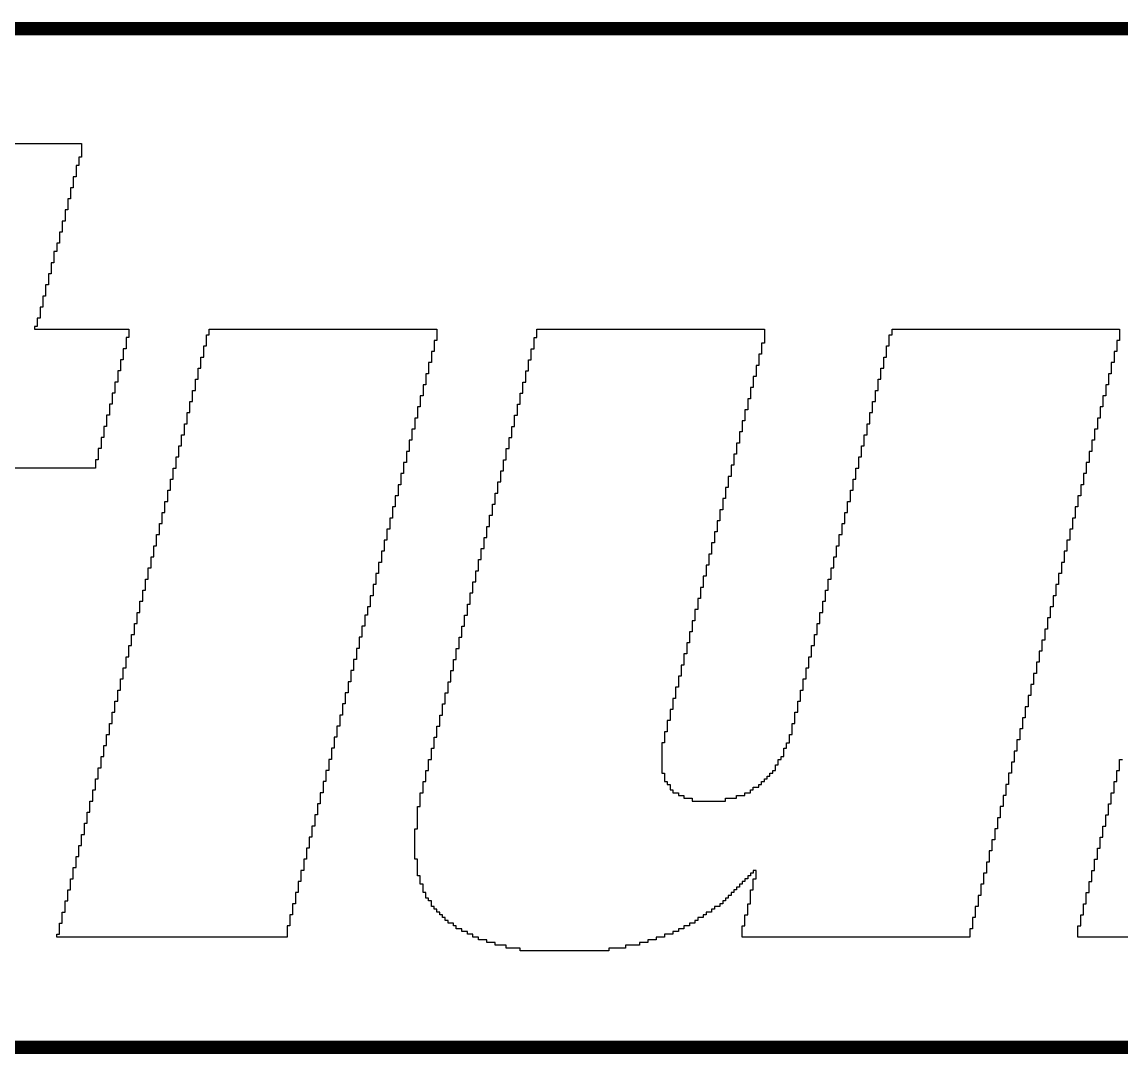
# Model space of a CAD drawing. Header units: inches. Extents: x -5.3 to 9.8, y -3.2 to 6.3.
# Drawn here: x 7.3103 to 7.7202, y -1.8025 to -1.4175 of the extents above; entities that cross this region are included whole.
import ezdxf

# ---------------------------------------------------------------- set-up
doc = ezdxf.new("R2010")
doc.units = ezdxf.units.IN
doc.header["$MEASUREMENT"] = 0
doc.layers.add('21_TITLE_BLOCK', color=56, linetype='Continuous')

msp = doc.modelspace()

# ---------------------------------------------------------------- linework, layer by layer
at = {"layer": '21_TITLE_BLOCK'}
for p, q in [((7.2477, -1.4628), (7.33258, -1.4628)), ((7.33258, -1.4628), (7.33258, -1.46797)), ((7.33154, -1.47108), (7.33051, -1.47108)), ((7.33051, -1.47108), (7.33051, -1.47522)), ((7.33258, -1.46797), (7.33154, -1.46797)), ((7.33154, -1.46797), (7.33154, -1.47108)), ((7.33051, -1.47522), (7.32947, -1.47522)), ((7.32947, -1.47522), (7.32947, -1.47936)), ((7.32947, -1.47936), (7.32844, -1.47936)), ((7.32844, -1.47936), (7.32844, -1.4835)), ((7.32844, -1.4835), (7.3274, -1.4835)), ((7.3274, -1.4835), (7.3274, -1.48764)), ((7.3274, -1.48764), (7.32637, -1.48764)), ((7.32637, -1.48764), (7.32637, -1.49178)), ((7.32637, -1.49178), (7.32533, -1.49178)), ((7.32533, -1.49178), (7.32533, -1.49592)), ((7.32533, -1.49592), (7.3243, -1.49592)), ((7.3243, -1.49592), (7.3243, -1.50006)), ((7.3243, -1.50006), (7.32326, -1.50006)), ((7.32326, -1.50006), (7.32326, -1.50317)), ((7.32326, -1.50317), (7.32223, -1.50317)), ((7.32223, -1.50317), (7.32223, -1.50731)), ((7.32223, -1.50731), (7.32119, -1.50731)), ((7.32119, -1.50731), (7.32119, -1.51145)), ((7.32119, -1.51145), (7.32016, -1.51145)), ((7.32016, -1.51145), (7.32016, -1.51559)), ((7.32016, -1.51559), (7.31912, -1.51559)), ((7.31912, -1.51559), (7.31912, -1.51973)), ((7.31912, -1.51973), (7.31809, -1.51973)), ((7.31809, -1.51973), (7.31809, -1.52387)), ((7.31809, -1.52387), (7.31705, -1.52387)), ((7.31705, -1.52387), (7.31705, -1.52801)), ((7.31705, -1.52801), (7.31602, -1.52801)), ((7.31602, -1.52801), (7.31602, -1.53112)), ((7.31602, -1.53112), (7.31498, -1.53112)), ((7.31498, -1.53112), (7.31498, -1.53215)), ((7.31498, -1.53215), (7.35017, -1.53215)), ((7.35017, -1.53215), (7.35017, -1.53526)), ((7.38019, -1.53422), (7.38019, -1.53215)), ((7.38019, -1.53215), (7.46508, -1.53215)), ((7.46508, -1.53215), (7.46508, -1.53629)), ((7.50234, -1.53526), (7.50234, -1.53215)), ((7.50234, -1.53215), (7.58722, -1.53215)), ((7.58722, -1.53215), (7.58722, -1.53733)), ((7.63484, -1.53422), (7.63484, -1.53215)), ((7.63484, -1.53215), (7.71972, -1.53215)), ((7.71972, -1.53215), (7.71972, -1.53629)), ((7.35017, -1.53526), (7.34914, -1.53526)), ((7.34914, -1.53526), (7.34914, -1.5394)), ((7.37916, -1.53836), (7.37916, -1.53422)), ((7.37916, -1.53422), (7.38019, -1.53422)), ((7.46508, -1.53629), (7.46404, -1.53629)), ((7.46404, -1.53629), (7.46404, -1.54043)), ((7.50131, -1.5394), (7.50131, -1.53526)), ((7.50131, -1.53526), (7.50234, -1.53526)), ((7.6338, -1.53836), (7.6338, -1.53422)), ((7.6338, -1.53422), (7.63484, -1.53422)), ((7.71972, -1.53629), (7.71869, -1.53629)), ((7.71869, -1.53629), (7.71869, -1.54043)), ((7.34914, -1.5394), (7.3481, -1.5394)), ((7.3481, -1.5394), (7.3481, -1.54354)), ((7.37812, -1.5425), (7.37812, -1.53836)), ((7.37812, -1.53836), (7.37916, -1.53836)), ((7.46404, -1.54043), (7.46301, -1.54043)), ((7.46301, -1.54043), (7.46301, -1.54457)), ((7.50027, -1.54354), (7.50027, -1.5394)), ((7.50027, -1.5394), (7.50131, -1.5394)), ((7.58722, -1.53733), (7.58619, -1.53733)), ((7.58619, -1.53733), (7.58619, -1.54147)), ((7.63277, -1.5425), (7.63277, -1.53836)), ((7.63277, -1.53836), (7.6338, -1.53836)), ((7.71869, -1.54043), (7.71765, -1.54043)), ((7.71765, -1.54043), (7.71765, -1.54457)), ((7.3481, -1.54354), (7.34707, -1.54354)), ((7.34707, -1.54354), (7.34707, -1.54768)), ((7.37709, -1.54664), (7.37709, -1.5425)), ((7.37709, -1.5425), (7.37812, -1.5425)), ((7.46301, -1.54457), (7.46197, -1.54457)), ((7.46197, -1.54457), (7.46197, -1.54871)), ((7.49924, -1.54768), (7.49924, -1.54354)), ((7.49924, -1.54354), (7.50027, -1.54354)), ((7.58619, -1.54147), (7.58515, -1.54147)), ((7.58515, -1.54147), (7.58515, -1.54561)), ((7.63173, -1.54664), (7.63173, -1.5425)), ((7.63173, -1.5425), (7.63277, -1.5425)), ((7.71765, -1.54457), (7.71662, -1.54457)), ((7.71662, -1.54457), (7.71662, -1.54871)), ((7.34707, -1.54768), (7.34603, -1.54768)), ((7.34603, -1.54768), (7.34603, -1.55182)), ((7.37605, -1.55078), (7.37605, -1.54664)), ((7.37605, -1.54664), (7.37709, -1.54664)), ((7.46197, -1.54871), (7.46094, -1.54871)), ((7.46094, -1.54871), (7.46094, -1.55285)), ((7.4982, -1.55182), (7.4982, -1.54768)), ((7.4982, -1.54768), (7.49924, -1.54768)), ((7.58515, -1.54561), (7.58412, -1.54561)), ((7.58412, -1.54561), (7.58412, -1.54975)), ((7.6307, -1.55078), (7.6307, -1.54664)), ((7.6307, -1.54664), (7.63173, -1.54664)), ((7.71662, -1.54871), (7.71558, -1.54871)), ((7.71558, -1.54871), (7.71558, -1.55285)), ((7.34603, -1.55182), (7.345, -1.55182)), ((7.345, -1.55182), (7.345, -1.55596)), ((7.37502, -1.55492), (7.37502, -1.55078)), ((7.37502, -1.55078), (7.37605, -1.55078)), ((7.46094, -1.55285), (7.4599, -1.55285)), ((7.4599, -1.55285), (7.4599, -1.55699)), ((7.49716, -1.55596), (7.49716, -1.55182)), ((7.49716, -1.55182), (7.4982, -1.55182)), ((7.58412, -1.54975), (7.58308, -1.54975)), ((7.58308, -1.54975), (7.58308, -1.55389)), ((7.62966, -1.55492), (7.62966, -1.55078)), ((7.62966, -1.55078), (7.6307, -1.55078)), ((7.71558, -1.55285), (7.71455, -1.55285)), ((7.71455, -1.55285), (7.71455, -1.55699)), ((7.345, -1.55596), (7.34396, -1.55596)), ((7.34396, -1.55596), (7.34396, -1.5601)), ((7.37398, -1.55906), (7.37398, -1.55492)), ((7.37398, -1.55492), (7.37502, -1.55492)), ((7.4599, -1.55699), (7.45887, -1.55699)), ((7.45887, -1.55699), (7.45887, -1.56113)), ((7.49613, -1.5601), (7.49613, -1.55596)), ((7.49613, -1.55596), (7.49716, -1.55596)), ((7.58308, -1.55389), (7.58205, -1.55389)), ((7.58205, -1.55389), (7.58205, -1.55803)), ((7.62863, -1.55906), (7.62863, -1.55492)), ((7.62863, -1.55492), (7.62966, -1.55492)), ((7.71455, -1.55699), (7.71351, -1.55699)), ((7.71351, -1.55699), (7.71351, -1.56113)), ((7.34396, -1.5601), (7.34293, -1.5601)), ((7.34293, -1.5601), (7.34293, -1.56424)), ((7.37295, -1.56321), (7.37295, -1.55906)), ((7.37295, -1.55906), (7.37398, -1.55906)), ((7.45887, -1.56113), (7.45783, -1.56113)), ((7.45783, -1.56113), (7.45783, -1.56528)), ((7.49509, -1.56424), (7.49509, -1.5601)), ((7.49509, -1.5601), (7.49613, -1.5601)), ((7.58205, -1.55803), (7.58101, -1.55803)), ((7.58101, -1.55803), (7.58101, -1.56217)), ((7.62759, -1.56321), (7.62759, -1.55906)), ((7.62759, -1.55906), (7.62863, -1.55906)), ((7.71351, -1.56113), (7.71247, -1.56113)), ((7.71247, -1.56113), (7.71247, -1.56528)), ((7.34293, -1.56424), (7.34189, -1.56424)), ((7.34189, -1.56424), (7.34189, -1.56838)), ((7.37191, -1.56735), (7.37191, -1.56321)), ((7.37191, -1.56321), (7.37295, -1.56321)), ((7.45783, -1.56528), (7.45679, -1.56528)), ((7.45679, -1.56528), (7.45679, -1.56942)), ((7.49406, -1.56838), (7.49406, -1.56424)), ((7.49406, -1.56424), (7.49509, -1.56424)), ((7.58101, -1.56217), (7.57998, -1.56217)), ((7.57998, -1.56217), (7.57998, -1.56631)), ((7.62656, -1.56735), (7.62656, -1.56321)), ((7.62656, -1.56321), (7.62759, -1.56321)), ((7.71247, -1.56528), (7.71144, -1.56528)), ((7.71144, -1.56528), (7.71144, -1.56942)), ((7.34189, -1.56838), (7.34086, -1.56838)), ((7.34086, -1.56838), (7.34086, -1.57252)), ((7.37088, -1.57149), (7.37088, -1.56735)), ((7.37088, -1.56735), (7.37191, -1.56735)), ((7.45679, -1.56942), (7.45576, -1.56942)), ((7.45576, -1.56942), (7.45576, -1.57356)), ((7.49302, -1.57252), (7.49302, -1.56838)), ((7.49302, -1.56838), (7.49406, -1.56838)), ((7.57998, -1.56631), (7.57894, -1.56631)), ((7.57894, -1.56631), (7.57894, -1.57045)), ((7.62552, -1.57149), (7.62552, -1.56735)), ((7.62552, -1.56735), (7.62656, -1.56735)), ((7.71144, -1.56942), (7.7104, -1.56942)), ((7.7104, -1.56942), (7.7104, -1.57356)), ((7.34086, -1.57252), (7.33982, -1.57252)), ((7.33982, -1.57252), (7.33982, -1.57666)), ((7.36984, -1.57563), (7.36984, -1.57149)), ((7.36984, -1.57149), (7.37088, -1.57149)), ((7.45576, -1.57356), (7.45472, -1.57356)), ((7.45472, -1.57356), (7.45472, -1.5777)), ((7.49199, -1.57666), (7.49199, -1.57252)), ((7.49199, -1.57252), (7.49302, -1.57252)), ((7.57894, -1.57045), (7.57791, -1.57045)), ((7.57791, -1.57045), (7.57791, -1.57459)), ((7.62449, -1.57563), (7.62449, -1.57149)), ((7.62449, -1.57149), (7.62552, -1.57149)), ((7.7104, -1.57356), (7.70937, -1.57356)), ((7.70937, -1.57356), (7.70937, -1.5777)), ((7.33982, -1.57666), (7.33879, -1.57666)), ((7.33879, -1.57666), (7.33879, -1.5808)), ((7.36881, -1.57977), (7.36881, -1.57563)), ((7.36881, -1.57563), (7.36984, -1.57563)), ((7.45472, -1.5777), (7.45369, -1.5777)), ((7.45369, -1.5777), (7.45369, -1.58184)), ((7.49095, -1.5808), (7.49095, -1.57666)), ((7.49095, -1.57666), (7.49199, -1.57666)), ((7.57791, -1.57459), (7.57687, -1.57459)), ((7.57687, -1.57459), (7.57687, -1.57873)), ((7.62345, -1.57977), (7.62345, -1.57563)), ((7.62345, -1.57563), (7.62449, -1.57563)), ((7.70937, -1.5777), (7.70833, -1.5777)), ((7.70833, -1.5777), (7.70833, -1.58184)), ((7.33879, -1.5808), (7.33775, -1.5808)), ((7.33775, -1.5808), (7.33775, -1.58391)), ((7.36777, -1.58391), (7.36777, -1.57977)), ((7.36777, -1.57977), (7.36881, -1.57977)), ((7.45369, -1.58184), (7.45265, -1.58184)), ((7.45265, -1.58184), (7.45265, -1.58598)), ((7.48992, -1.58494), (7.48992, -1.5808)), ((7.48992, -1.5808), (7.49095, -1.5808)), ((7.57687, -1.57873), (7.57584, -1.57873)), ((7.57584, -1.57873), (7.57584, -1.58287)), ((7.62242, -1.58391), (7.62242, -1.57977)), ((7.62242, -1.57977), (7.62345, -1.57977)), ((7.70833, -1.58184), (7.7073, -1.58184)), ((7.7073, -1.58184), (7.7073, -1.58598)), ((7.33775, -1.58391), (7.30256, -1.58391)), ((7.36674, -1.58805), (7.36674, -1.58391)), ((7.36674, -1.58391), (7.36777, -1.58391)), ((7.45265, -1.58598), (7.45162, -1.58598)), ((7.45162, -1.58598), (7.45162, -1.59012)), ((7.48888, -1.58908), (7.48888, -1.58494)), ((7.48888, -1.58494), (7.48992, -1.58494)), ((7.57584, -1.58287), (7.5748, -1.58287)), ((7.5748, -1.58287), (7.5748, -1.58701)), ((7.62138, -1.58805), (7.62138, -1.58391)), ((7.62138, -1.58391), (7.62242, -1.58391)), ((7.7073, -1.58598), (7.70626, -1.58598)), ((7.70626, -1.58598), (7.70626, -1.59012)), ((7.3657, -1.59219), (7.3657, -1.58805)), ((7.3657, -1.58805), (7.36674, -1.58805)), ((7.45162, -1.59012), (7.45058, -1.59012)), ((7.45058, -1.59012), (7.45058, -1.59426)), ((7.48785, -1.59322), (7.48785, -1.58908)), ((7.48785, -1.58908), (7.48888, -1.58908)), ((7.5748, -1.58701), (7.57377, -1.58701)), ((7.57377, -1.58701), (7.57377, -1.59115)), ((7.62035, -1.59219), (7.62035, -1.58805)), ((7.62035, -1.58805), (7.62138, -1.58805)), ((7.70626, -1.59012), (7.70523, -1.59012)), ((7.70523, -1.59012), (7.70523, -1.59426)), ((7.36467, -1.59633), (7.36467, -1.59219)), ((7.36467, -1.59219), (7.3657, -1.59219)), ((7.45058, -1.59426), (7.44955, -1.59426)), ((7.44955, -1.59426), (7.44955, -1.5984)), ((7.48681, -1.59736), (7.48681, -1.59322)), ((7.48681, -1.59322), (7.48785, -1.59322)), ((7.57377, -1.59115), (7.57273, -1.59115)), ((7.57273, -1.59115), (7.57273, -1.59529)), ((7.61931, -1.59633), (7.61931, -1.59219)), ((7.61931, -1.59219), (7.62035, -1.59219)), ((7.70523, -1.59426), (7.70419, -1.59426)), ((7.70419, -1.59426), (7.70419, -1.5984)), ((7.36363, -1.60047), (7.36363, -1.59633)), ((7.36363, -1.59633), (7.36467, -1.59633)), ((7.44955, -1.5984), (7.44851, -1.5984)), ((7.44851, -1.5984), (7.44851, -1.60254)), ((7.48578, -1.60151), (7.48578, -1.59736)), ((7.48578, -1.59736), (7.48681, -1.59736)), ((7.57273, -1.59529), (7.5717, -1.59529)), ((7.5717, -1.59529), (7.5717, -1.59944)), ((7.61828, -1.60047), (7.61828, -1.59633)), ((7.61828, -1.59633), (7.61931, -1.59633)), ((7.70419, -1.5984), (7.70316, -1.5984)), ((7.70316, -1.5984), (7.70316, -1.60254)), ((7.3626, -1.60461), (7.3626, -1.60047)), ((7.3626, -1.60047), (7.36363, -1.60047)), ((7.44851, -1.60254), (7.44748, -1.60254)), ((7.44748, -1.60254), (7.44748, -1.60668)), ((7.48474, -1.60565), (7.48474, -1.60151)), ((7.48474, -1.60151), (7.48578, -1.60151)), ((7.5717, -1.59944), (7.57066, -1.59944)), ((7.57066, -1.59944), (7.57066, -1.60358)), ((7.61724, -1.60461), (7.61724, -1.60047)), ((7.61724, -1.60047), (7.61828, -1.60047)), ((7.70316, -1.60254), (7.70212, -1.60254)), ((7.70212, -1.60254), (7.70212, -1.60668)), ((7.36156, -1.60875), (7.36156, -1.60461)), ((7.36156, -1.60461), (7.3626, -1.60461)), ((7.44748, -1.60668), (7.44644, -1.60668)), ((7.44644, -1.60668), (7.44644, -1.61082)), ((7.48371, -1.60979), (7.48371, -1.60565)), ((7.48371, -1.60565), (7.48474, -1.60565)), ((7.57066, -1.60358), (7.56963, -1.60358)), ((7.56963, -1.60358), (7.56963, -1.60772)), ((7.61621, -1.60875), (7.61621, -1.60461)), ((7.61621, -1.60461), (7.61724, -1.60461)), ((7.70212, -1.60668), (7.70109, -1.60668)), ((7.70109, -1.60668), (7.70109, -1.61082)), ((7.36053, -1.61289), (7.36053, -1.60875)), ((7.36053, -1.60875), (7.36156, -1.60875)), ((7.44644, -1.61082), (7.44541, -1.61082)), ((7.44541, -1.61082), (7.44541, -1.61496)), ((7.48267, -1.61393), (7.48267, -1.60979)), ((7.48267, -1.60979), (7.48371, -1.60979)), ((7.56963, -1.60772), (7.56859, -1.60772)), ((7.56859, -1.60772), (7.56859, -1.61186)), ((7.61517, -1.61289), (7.61517, -1.60875)), ((7.61517, -1.60875), (7.61621, -1.60875)), ((7.70109, -1.61082), (7.70005, -1.61082)), ((7.70005, -1.61082), (7.70005, -1.61496)), ((7.35949, -1.61703), (7.35949, -1.61289)), ((7.35949, -1.61289), (7.36053, -1.61289)), ((7.44541, -1.61496), (7.44437, -1.61496)), ((7.44437, -1.61496), (7.44437, -1.6191)), ((7.48164, -1.61807), (7.48164, -1.61393)), ((7.48164, -1.61393), (7.48267, -1.61393)), ((7.56859, -1.61186), (7.56755, -1.61186)), ((7.56755, -1.61186), (7.56755, -1.616)), ((7.61414, -1.61703), (7.61414, -1.61289)), ((7.61414, -1.61289), (7.61517, -1.61289)), ((7.70005, -1.61496), (7.69902, -1.61496)), ((7.69902, -1.61496), (7.69902, -1.6191)), ((7.35846, -1.62117), (7.35846, -1.61703)), ((7.35846, -1.61703), (7.35949, -1.61703)), ((7.44437, -1.6191), (7.44334, -1.6191)), ((7.44334, -1.6191), (7.44334, -1.62324)), ((7.4806, -1.62221), (7.4806, -1.61807)), ((7.4806, -1.61807), (7.48164, -1.61807)), ((7.56755, -1.616), (7.56652, -1.616)), ((7.56652, -1.616), (7.56652, -1.62014)), ((7.6131, -1.62117), (7.6131, -1.61703)), ((7.6131, -1.61703), (7.61414, -1.61703)), ((7.69902, -1.6191), (7.69798, -1.6191)), ((7.69798, -1.6191), (7.69798, -1.62324)), ((7.35742, -1.62531), (7.35742, -1.62117)), ((7.35742, -1.62117), (7.35846, -1.62117)), ((7.44334, -1.62324), (7.4423, -1.62324)), ((7.4423, -1.62324), (7.4423, -1.62738)), ((7.47957, -1.62635), (7.47957, -1.62221)), ((7.47957, -1.62221), (7.4806, -1.62221)), ((7.56652, -1.62014), (7.56548, -1.62014)), ((7.56548, -1.62014), (7.56548, -1.62428)), ((7.61207, -1.62531), (7.61207, -1.62117)), ((7.61207, -1.62117), (7.6131, -1.62117)), ((7.69798, -1.62324), (7.69695, -1.62324)), ((7.69695, -1.62324), (7.69695, -1.62738)), ((7.35639, -1.62945), (7.35639, -1.62531)), ((7.35639, -1.62531), (7.35742, -1.62531)), ((7.47853, -1.63049), (7.47853, -1.62635)), ((7.47853, -1.62635), (7.47957, -1.62635)), ((7.56548, -1.62428), (7.56445, -1.62428)), ((7.56445, -1.62428), (7.56445, -1.62842)), ((7.61103, -1.62945), (7.61103, -1.62531)), ((7.61103, -1.62531), (7.61207, -1.62531)), ((7.35535, -1.63359), (7.35535, -1.62945)), ((7.35535, -1.62945), (7.35639, -1.62945)), ((7.4423, -1.62738), (7.44127, -1.62738)), ((7.44127, -1.62738), (7.44127, -1.63152)), ((7.4775, -1.63463), (7.4775, -1.63049)), ((7.4775, -1.63049), (7.47853, -1.63049)), ((7.56445, -1.62842), (7.56341, -1.62842)), ((7.56341, -1.62842), (7.56341, -1.63256)), ((7.61, -1.63359), (7.61, -1.62945)), ((7.61, -1.62945), (7.61103, -1.62945)), ((7.69695, -1.62738), (7.69591, -1.62738)), ((7.69591, -1.62738), (7.69591, -1.63152)), ((7.35432, -1.63774), (7.35432, -1.63359)), ((7.35432, -1.63359), (7.35535, -1.63359)), ((7.44127, -1.63152), (7.44023, -1.63152)), ((7.44023, -1.63152), (7.44023, -1.63566)), ((7.47646, -1.63877), (7.47646, -1.63463)), ((7.47646, -1.63463), (7.4775, -1.63463)), ((7.56341, -1.63256), (7.56238, -1.63256)), ((7.56238, -1.63256), (7.56238, -1.6367)), ((7.60896, -1.63774), (7.60896, -1.63359)), ((7.60896, -1.63359), (7.61, -1.63359)), ((7.69591, -1.63152), (7.69488, -1.63152)), ((7.69488, -1.63152), (7.69488, -1.63566)), ((7.35328, -1.64188), (7.35328, -1.63774)), ((7.35328, -1.63774), (7.35432, -1.63774)), ((7.4392, -1.63877), (7.43816, -1.63877)), ((7.43816, -1.63877), (7.43816, -1.64291)), ((7.44023, -1.63566), (7.4392, -1.63566)), ((7.4392, -1.63566), (7.4392, -1.63877)), ((7.47543, -1.64291), (7.47543, -1.63877)), ((7.47543, -1.63877), (7.47646, -1.63877)), ((7.56238, -1.6367), (7.56134, -1.6367)), ((7.56134, -1.6367), (7.56134, -1.64084)), ((7.60793, -1.64188), (7.60793, -1.63774)), ((7.60793, -1.63774), (7.60896, -1.63774)), ((7.69488, -1.63566), (7.69384, -1.63566)), ((7.69384, -1.63566), (7.69384, -1.63981)), ((7.35225, -1.64602), (7.35225, -1.64188)), ((7.35225, -1.64188), (7.35328, -1.64188)), ((7.43816, -1.64291), (7.43713, -1.64291)), ((7.43713, -1.64291), (7.43713, -1.64705)), ((7.47439, -1.64705), (7.47439, -1.64291)), ((7.47439, -1.64291), (7.47543, -1.64291)), ((7.56134, -1.64084), (7.56031, -1.64084)), ((7.56031, -1.64084), (7.56031, -1.64498)), ((7.60689, -1.64602), (7.60689, -1.64188)), ((7.60689, -1.64188), (7.60793, -1.64188)), ((7.69384, -1.63981), (7.69281, -1.63981)), ((7.69281, -1.63981), (7.69281, -1.64395)), ((7.35121, -1.65016), (7.35121, -1.64602)), ((7.35121, -1.64602), (7.35225, -1.64602)), ((7.43713, -1.64705), (7.43609, -1.64705)), ((7.43609, -1.64705), (7.43609, -1.65119)), ((7.47336, -1.65119), (7.47336, -1.64705)), ((7.47336, -1.64705), (7.47439, -1.64705)), ((7.56031, -1.64498), (7.55927, -1.64498)), ((7.55927, -1.64498), (7.55927, -1.64912)), ((7.60586, -1.65016), (7.60586, -1.64602)), ((7.60586, -1.64602), (7.60689, -1.64602)), ((7.69281, -1.64395), (7.69177, -1.64395)), ((7.69177, -1.64395), (7.69177, -1.64809)), ((7.35017, -1.6543), (7.35017, -1.65016)), ((7.35017, -1.65016), (7.35121, -1.65016)), ((7.43609, -1.65119), (7.43506, -1.65119)), ((7.43506, -1.65119), (7.43506, -1.65533)), ((7.47232, -1.65533), (7.47232, -1.65119)), ((7.47232, -1.65119), (7.47336, -1.65119)), ((7.55927, -1.64912), (7.55824, -1.64912)), ((7.55824, -1.64912), (7.55824, -1.65326)), ((7.60482, -1.6543), (7.60482, -1.65016)), ((7.60482, -1.65016), (7.60586, -1.65016)), ((7.69177, -1.64809), (7.69074, -1.64809)), ((7.69074, -1.64809), (7.69074, -1.65223)), ((7.34914, -1.65844), (7.34914, -1.6543)), ((7.34914, -1.6543), (7.35017, -1.6543)), ((7.43506, -1.65533), (7.43402, -1.65533)), ((7.43402, -1.65533), (7.43402, -1.65947)), ((7.47129, -1.65947), (7.47129, -1.65533)), ((7.47129, -1.65533), (7.47232, -1.65533)), ((7.55824, -1.65326), (7.5572, -1.65326)), ((7.5572, -1.65326), (7.5572, -1.6574)), ((7.60379, -1.65844), (7.60379, -1.6543)), ((7.60379, -1.6543), (7.60482, -1.6543)), ((7.69074, -1.65223), (7.6897, -1.65223)), ((7.6897, -1.65223), (7.6897, -1.65637)), ((7.3481, -1.66258), (7.3481, -1.65844)), ((7.3481, -1.65844), (7.34914, -1.65844)), ((7.43402, -1.65947), (7.43299, -1.65947)), ((7.43299, -1.65947), (7.43299, -1.66361)), ((7.47025, -1.66361), (7.47025, -1.65947)), ((7.47025, -1.65947), (7.47129, -1.65947)), ((7.5572, -1.6574), (7.55617, -1.6574)), ((7.55617, -1.6574), (7.55617, -1.66154)), ((7.60275, -1.66258), (7.60275, -1.65844)), ((7.60275, -1.65844), (7.60379, -1.65844)), ((7.6897, -1.65637), (7.68867, -1.65637)), ((7.68867, -1.65637), (7.68867, -1.66051)), ((7.34707, -1.66672), (7.34707, -1.66258)), ((7.34707, -1.66258), (7.3481, -1.66258)), ((7.43299, -1.66361), (7.43195, -1.66361)), ((7.43195, -1.66361), (7.43195, -1.66775)), ((7.46922, -1.66775), (7.46922, -1.66361)), ((7.46922, -1.66361), (7.47025, -1.66361)), ((7.55617, -1.66154), (7.55513, -1.66154)), ((7.55513, -1.66154), (7.55513, -1.66568)), ((7.60171, -1.66672), (7.60171, -1.66258)), ((7.60171, -1.66258), (7.60275, -1.66258)), ((7.68867, -1.66051), (7.68763, -1.66051)), ((7.68763, -1.66051), (7.68763, -1.66465)), ((7.34603, -1.67086), (7.34603, -1.66672)), ((7.34603, -1.66672), (7.34707, -1.66672)), ((7.43195, -1.66775), (7.43092, -1.66775)), ((7.43092, -1.66775), (7.43092, -1.67189)), ((7.46818, -1.67189), (7.46818, -1.66775)), ((7.46818, -1.66775), (7.46922, -1.66775)), ((7.55513, -1.66568), (7.5541, -1.66568)), ((7.5541, -1.66568), (7.5541, -1.66982)), ((7.60068, -1.67086), (7.60068, -1.66672)), ((7.60068, -1.66672), (7.60171, -1.66672)), ((7.68763, -1.66465), (7.6866, -1.66465)), ((7.6866, -1.66465), (7.6866, -1.66879)), ((7.345, -1.675), (7.345, -1.67086)), ((7.345, -1.67086), (7.34603, -1.67086)), ((7.43092, -1.67189), (7.42988, -1.67189)), ((7.42988, -1.67189), (7.42988, -1.67604)), ((7.46715, -1.67604), (7.46715, -1.67189)), ((7.46715, -1.67189), (7.46818, -1.67189)), ((7.5541, -1.66982), (7.55306, -1.66982)), ((7.55306, -1.66982), (7.55306, -1.67397)), ((7.59964, -1.675), (7.59964, -1.67086)), ((7.59964, -1.67086), (7.60068, -1.67086)), ((7.6866, -1.66879), (7.68556, -1.66879)), ((7.68556, -1.66879), (7.68556, -1.67293)), ((7.34396, -1.67914), (7.34396, -1.675)), ((7.34396, -1.675), (7.345, -1.675)), ((7.42988, -1.67604), (7.42885, -1.67604)), ((7.42885, -1.67604), (7.42885, -1.68018)), ((7.46611, -1.68018), (7.46611, -1.67604)), ((7.46611, -1.67604), (7.46715, -1.67604)), ((7.55306, -1.67397), (7.55203, -1.67397)), ((7.55203, -1.67397), (7.55203, -1.67811)), ((7.59861, -1.67914), (7.59861, -1.675)), ((7.59861, -1.675), (7.59964, -1.675)), ((7.68556, -1.67293), (7.68453, -1.67293)), ((7.68453, -1.67293), (7.68453, -1.67707)), ((7.34293, -1.68328), (7.34293, -1.67914)), ((7.34293, -1.67914), (7.34396, -1.67914)), ((7.42885, -1.68018), (7.42781, -1.68018)), ((7.42781, -1.68018), (7.42781, -1.68432)), ((7.46508, -1.68432), (7.46508, -1.68018)), ((7.46508, -1.68018), (7.46611, -1.68018)), ((7.55203, -1.67811), (7.55099, -1.67811)), ((7.55099, -1.67811), (7.55099, -1.68225)), ((7.59757, -1.68328), (7.59757, -1.67914)), ((7.59757, -1.67914), (7.59861, -1.67914)), ((7.68453, -1.67707), (7.68349, -1.67707)), ((7.68349, -1.67707), (7.68349, -1.68121)), ((7.34189, -1.68742), (7.34189, -1.68328)), ((7.34189, -1.68328), (7.34293, -1.68328)), ((7.42781, -1.68432), (7.42678, -1.68432)), ((7.42678, -1.68432), (7.42678, -1.68846)), ((7.46404, -1.68846), (7.46404, -1.68432)), ((7.46404, -1.68432), (7.46508, -1.68432)), ((7.55099, -1.68225), (7.54996, -1.68225)), ((7.54996, -1.68225), (7.54996, -1.68639)), ((7.59654, -1.68639), (7.59654, -1.68328)), ((7.59654, -1.68328), (7.59757, -1.68328)), ((7.68349, -1.68121), (7.68246, -1.68121)), ((7.68246, -1.68121), (7.68246, -1.68535)), ((7.34086, -1.69156), (7.34086, -1.68742)), ((7.34086, -1.68742), (7.34189, -1.68742)), ((7.42678, -1.68846), (7.42574, -1.68846)), ((7.42574, -1.68846), (7.42574, -1.6926)), ((7.46301, -1.6926), (7.46301, -1.68846)), ((7.46301, -1.68846), (7.46404, -1.68846)), ((7.54996, -1.68639), (7.54892, -1.68639)), ((7.54892, -1.68639), (7.54892, -1.69777)), ((7.59447, -1.69156), (7.59447, -1.68846)), ((7.59447, -1.68846), (7.5955, -1.68846)), ((7.5955, -1.68846), (7.5955, -1.68639)), ((7.5955, -1.68639), (7.59654, -1.68639)), ((7.68246, -1.68535), (7.68142, -1.68535)), ((7.68142, -1.68535), (7.68142, -1.68949)), ((7.33982, -1.6957), (7.33982, -1.69156)), ((7.33982, -1.69156), (7.34086, -1.69156)), ((7.42574, -1.6926), (7.42471, -1.6926)), ((7.42471, -1.6926), (7.42471, -1.69674)), ((7.46197, -1.69674), (7.46197, -1.6926)), ((7.46197, -1.6926), (7.46301, -1.6926)), ((7.5924, -1.69467), (7.5924, -1.6926)), ((7.5924, -1.6926), (7.59343, -1.6926)), ((7.59343, -1.6926), (7.59343, -1.69156)), ((7.59343, -1.69156), (7.59447, -1.69156)), ((7.68142, -1.68949), (7.68039, -1.68949)), ((7.68039, -1.68949), (7.68039, -1.69363)), ((7.71972, -1.69674), (7.71972, -1.6926)), ((7.71972, -1.6926), (7.72076, -1.6926)), ((7.33879, -1.69984), (7.33879, -1.6957)), ((7.33879, -1.6957), (7.33982, -1.6957)), ((7.42471, -1.69674), (7.42367, -1.69674)), ((7.42367, -1.69674), (7.42367, -1.70088)), ((7.46094, -1.70088), (7.46094, -1.69674)), ((7.46094, -1.69674), (7.46197, -1.69674)), ((7.59033, -1.69777), (7.59033, -1.69674)), ((7.59033, -1.69674), (7.59136, -1.69674)), ((7.59136, -1.69674), (7.59136, -1.69467)), ((7.59136, -1.69467), (7.5924, -1.69467)), ((7.68039, -1.69363), (7.67935, -1.69363)), ((7.67935, -1.69363), (7.67935, -1.69777)), ((7.71869, -1.70088), (7.71869, -1.69674)), ((7.71869, -1.69674), (7.71972, -1.69674)), ((7.33775, -1.70398), (7.33775, -1.69984)), ((7.33775, -1.69984), (7.33879, -1.69984)), ((7.42367, -1.70088), (7.42263, -1.70088)), ((7.42263, -1.70088), (7.42263, -1.70502)), ((7.4599, -1.70502), (7.4599, -1.70088)), ((7.4599, -1.70088), (7.46094, -1.70088)), ((7.54892, -1.69777), (7.54996, -1.69777)), ((7.54996, -1.69777), (7.54996, -1.70088)), ((7.54996, -1.70088), (7.55099, -1.70088)), ((7.55099, -1.70088), (7.55099, -1.70191)), ((7.58619, -1.70191), (7.58619, -1.70088)), ((7.58619, -1.70088), (7.58722, -1.70088)), ((7.58722, -1.70088), (7.58722, -1.69984)), ((7.58722, -1.69984), (7.58826, -1.69984)), ((7.58826, -1.69984), (7.58826, -1.69881)), ((7.58826, -1.69881), (7.58929, -1.69881)), ((7.58929, -1.69881), (7.58929, -1.69777)), ((7.58929, -1.69777), (7.59033, -1.69777)), ((7.67935, -1.69777), (7.67831, -1.69777)), ((7.67831, -1.69777), (7.67831, -1.70191)), ((7.71765, -1.70502), (7.71765, -1.70088)), ((7.71765, -1.70088), (7.71869, -1.70088)), ((7.33672, -1.70812), (7.33672, -1.70398)), ((7.33672, -1.70398), (7.33775, -1.70398)), ((7.42263, -1.70502), (7.4216, -1.70502)), ((7.4216, -1.70502), (7.4216, -1.70916)), ((7.45887, -1.7102), (7.45887, -1.70502)), ((7.45887, -1.70502), (7.4599, -1.70502)), ((7.55099, -1.70191), (7.55203, -1.70191)), ((7.55203, -1.70191), (7.55203, -1.70398)), ((7.55203, -1.70398), (7.55306, -1.70398)), ((7.55306, -1.70398), (7.55306, -1.70502)), ((7.55306, -1.70502), (7.55513, -1.70502)), ((7.55513, -1.70502), (7.55513, -1.70605)), ((7.57998, -1.70605), (7.57998, -1.70502)), ((7.57998, -1.70502), (7.58205, -1.70502)), ((7.58205, -1.70502), (7.58205, -1.70398)), ((7.58205, -1.70398), (7.58308, -1.70398)), ((7.58308, -1.70398), (7.58308, -1.70295)), ((7.58308, -1.70295), (7.58515, -1.70295)), ((7.58515, -1.70295), (7.58515, -1.70191)), ((7.58515, -1.70191), (7.58619, -1.70191)), ((7.67831, -1.70191), (7.67728, -1.70191)), ((7.67728, -1.70191), (7.67728, -1.70605)), ((7.71662, -1.70916), (7.71662, -1.70502)), ((7.71662, -1.70502), (7.71765, -1.70502)), ((7.33568, -1.71227), (7.33568, -1.70812)), ((7.33568, -1.70812), (7.33672, -1.70812)), ((7.4216, -1.70916), (7.42056, -1.70916)), ((7.42056, -1.70916), (7.42056, -1.7133)), ((7.55513, -1.70605), (7.5572, -1.70605)), ((7.5572, -1.70605), (7.5572, -1.70709)), ((7.5572, -1.70709), (7.56031, -1.70709)), ((7.56031, -1.70709), (7.56031, -1.70812)), ((7.56031, -1.70812), (7.57273, -1.70812)), ((7.57273, -1.70812), (7.57273, -1.70709)), ((7.57273, -1.70709), (7.57687, -1.70709)), ((7.57687, -1.70709), (7.57687, -1.70605)), ((7.57687, -1.70605), (7.57998, -1.70605)), ((7.67728, -1.70605), (7.67624, -1.70605)), ((7.67624, -1.70605), (7.67624, -1.7102)), ((7.71558, -1.7133), (7.71558, -1.70916)), ((7.71558, -1.70916), (7.71662, -1.70916)), ((7.33465, -1.71641), (7.33465, -1.71227)), ((7.33465, -1.71227), (7.33568, -1.71227)), ((7.42056, -1.7133), (7.41953, -1.7133)), ((7.41953, -1.7133), (7.41953, -1.71744)), ((7.45783, -1.71848), (7.45783, -1.7102)), ((7.45783, -1.7102), (7.45887, -1.7102)), ((7.67624, -1.7102), (7.67521, -1.7102)), ((7.67521, -1.7102), (7.67521, -1.71434)), ((7.71455, -1.71744), (7.71455, -1.7133)), ((7.71455, -1.7133), (7.71558, -1.7133)), ((7.33361, -1.72055), (7.33361, -1.71641)), ((7.33361, -1.71641), (7.33465, -1.71641)), ((7.41953, -1.71744), (7.41849, -1.71744)), ((7.41849, -1.71744), (7.41849, -1.72158)), ((7.67521, -1.71434), (7.67417, -1.71434)), ((7.67417, -1.71434), (7.67417, -1.71848)), ((7.71351, -1.72158), (7.71351, -1.71744)), ((7.71351, -1.71744), (7.71455, -1.71744)), ((7.33258, -1.72469), (7.33258, -1.72055)), ((7.33258, -1.72055), (7.33361, -1.72055)), ((7.41849, -1.72158), (7.41746, -1.72158)), ((7.41746, -1.72158), (7.41746, -1.72572)), ((7.45679, -1.72986), (7.45679, -1.71848)), ((7.45679, -1.71848), (7.45783, -1.71848)), ((7.67417, -1.71848), (7.67314, -1.71848)), ((7.67314, -1.71848), (7.67314, -1.72262)), ((7.71247, -1.72572), (7.71247, -1.72158)), ((7.71247, -1.72158), (7.71351, -1.72158)), ((7.33154, -1.72883), (7.33154, -1.72469)), ((7.33154, -1.72469), (7.33258, -1.72469)), ((7.41746, -1.72572), (7.41642, -1.72572)), ((7.41642, -1.72572), (7.41642, -1.72986)), ((7.67314, -1.72262), (7.6721, -1.72262)), ((7.6721, -1.72262), (7.6721, -1.72676)), ((7.71144, -1.72986), (7.71144, -1.72572)), ((7.71144, -1.72572), (7.71247, -1.72572)), ((7.33051, -1.73297), (7.33051, -1.72883)), ((7.33051, -1.72883), (7.33154, -1.72883)), ((7.6721, -1.72676), (7.67107, -1.72676)), ((7.67107, -1.72676), (7.67107, -1.7309)), ((7.32947, -1.73711), (7.32947, -1.73297)), ((7.32947, -1.73297), (7.33051, -1.73297)), ((7.41642, -1.72986), (7.41539, -1.72986)), ((7.41539, -1.72986), (7.41539, -1.734)), ((7.45783, -1.72986), (7.45679, -1.72986)), ((7.45783, -1.73607), (7.45783, -1.72986)), ((7.67107, -1.7309), (7.67003, -1.7309)), ((7.67003, -1.7309), (7.67003, -1.73504)), ((7.7104, -1.734), (7.7104, -1.72986)), ((7.7104, -1.72986), (7.71144, -1.72986)), ((7.32844, -1.74125), (7.32844, -1.73711)), ((7.32844, -1.73711), (7.32947, -1.73711)), ((7.41539, -1.734), (7.41435, -1.734)), ((7.41435, -1.734), (7.41435, -1.73814)), ((7.45887, -1.73607), (7.45783, -1.73607)), ((7.45887, -1.73918), (7.45887, -1.73607)), ((7.58101, -1.73711), (7.57998, -1.73711)), ((7.57998, -1.73711), (7.57998, -1.73814)), ((7.58205, -1.73607), (7.58101, -1.73607)), ((7.58101, -1.73607), (7.58101, -1.73711)), ((7.58308, -1.73504), (7.58205, -1.73504)), ((7.58205, -1.73504), (7.58205, -1.73607)), ((7.58412, -1.734), (7.58308, -1.734)), ((7.58308, -1.734), (7.58308, -1.73504)), ((7.58308, -1.74125), (7.58308, -1.73711)), ((7.58308, -1.73711), (7.58412, -1.73711)), ((7.58412, -1.73711), (7.58412, -1.734)), ((7.67003, -1.73504), (7.669, -1.73504)), ((7.669, -1.73504), (7.669, -1.73918)), ((7.70937, -1.73814), (7.70937, -1.734)), ((7.70937, -1.734), (7.7104, -1.734)), ((7.3274, -1.74539), (7.3274, -1.74125)), ((7.3274, -1.74125), (7.32844, -1.74125)), ((7.41435, -1.73814), (7.41332, -1.73814)), ((7.41332, -1.73814), (7.41332, -1.74228)), ((7.4599, -1.73918), (7.45887, -1.73918)), ((7.4599, -1.74228), (7.4599, -1.73918)), ((7.57687, -1.74125), (7.57584, -1.74125)), ((7.57584, -1.74125), (7.57584, -1.74228)), ((7.57791, -1.74021), (7.57687, -1.74021)), ((7.57687, -1.74021), (7.57687, -1.74125)), ((7.57894, -1.73918), (7.57791, -1.73918)), ((7.57791, -1.73918), (7.57791, -1.74021)), ((7.57998, -1.73814), (7.57894, -1.73814)), ((7.57894, -1.73814), (7.57894, -1.73918)), ((7.58205, -1.74643), (7.58205, -1.74125)), ((7.58205, -1.74125), (7.58308, -1.74125)), ((7.669, -1.73918), (7.66796, -1.73918)), ((7.66796, -1.73918), (7.66796, -1.74332)), ((7.70833, -1.74228), (7.70833, -1.73814)), ((7.70833, -1.73814), (7.70937, -1.73814)), ((7.32637, -1.74953), (7.32637, -1.74539)), ((7.32637, -1.74539), (7.3274, -1.74539)), ((7.41332, -1.74228), (7.41228, -1.74228)), ((7.41228, -1.74228), (7.41228, -1.74643)), ((7.46094, -1.74228), (7.4599, -1.74228)), ((7.46094, -1.74436), (7.46094, -1.74228)), ((7.46197, -1.74436), (7.46094, -1.74436)), ((7.46197, -1.74539), (7.46197, -1.74436)), ((7.46301, -1.74539), (7.46197, -1.74539)), ((7.46301, -1.74746), (7.46301, -1.74539)), ((7.57273, -1.74539), (7.5717, -1.74539)), ((7.5717, -1.74539), (7.5717, -1.74643)), ((7.57377, -1.74436), (7.57273, -1.74436)), ((7.57273, -1.74436), (7.57273, -1.74539)), ((7.5748, -1.74332), (7.57377, -1.74332)), ((7.57377, -1.74332), (7.57377, -1.74436)), ((7.57584, -1.74228), (7.5748, -1.74228)), ((7.5748, -1.74228), (7.5748, -1.74332)), ((7.66796, -1.74332), (7.66693, -1.74332)), ((7.66693, -1.74332), (7.66693, -1.74746)), ((7.7073, -1.74643), (7.7073, -1.74228)), ((7.7073, -1.74228), (7.70833, -1.74228)), ((7.32533, -1.75367), (7.32533, -1.74953)), ((7.32533, -1.74953), (7.32637, -1.74953)), ((7.41228, -1.74643), (7.41125, -1.74643)), ((7.41125, -1.74643), (7.41125, -1.75057)), ((7.46404, -1.74746), (7.46301, -1.74746)), ((7.46404, -1.7485), (7.46404, -1.74746)), ((7.46508, -1.7485), (7.46404, -1.7485)), ((7.46508, -1.74953), (7.46508, -1.7485)), ((7.46611, -1.74953), (7.46508, -1.74953)), ((7.46611, -1.75057), (7.46611, -1.74953)), ((7.56755, -1.74953), (7.56548, -1.74953)), ((7.56548, -1.74953), (7.56548, -1.75057)), ((7.56859, -1.7485), (7.56755, -1.7485)), ((7.56755, -1.7485), (7.56755, -1.74953)), ((7.57066, -1.74746), (7.56859, -1.74746)), ((7.56859, -1.74746), (7.56859, -1.7485)), ((7.5717, -1.74643), (7.57066, -1.74643)), ((7.57066, -1.74643), (7.57066, -1.74746)), ((7.58101, -1.75057), (7.58101, -1.74643)), ((7.58101, -1.74643), (7.58205, -1.74643)), ((7.66693, -1.74746), (7.66589, -1.74746)), ((7.66589, -1.74746), (7.66589, -1.7516)), ((7.70626, -1.75057), (7.70626, -1.74643)), ((7.70626, -1.74643), (7.7073, -1.74643)), ((7.3243, -1.75781), (7.3243, -1.75367)), ((7.3243, -1.75367), (7.32533, -1.75367)), ((7.41125, -1.75057), (7.41021, -1.75057)), ((7.41021, -1.75057), (7.41021, -1.75471)), ((7.46715, -1.75057), (7.46611, -1.75057)), ((7.46715, -1.7516), (7.46715, -1.75057)), ((7.46818, -1.7516), (7.46715, -1.7516)), ((7.46818, -1.75264), (7.46818, -1.7516)), ((7.46922, -1.75264), (7.46818, -1.75264)), ((7.46922, -1.75367), (7.46922, -1.75264)), ((7.47129, -1.75367), (7.46922, -1.75367)), ((7.47129, -1.75471), (7.47129, -1.75367)), ((7.56134, -1.75367), (7.55927, -1.75367)), ((7.55927, -1.75367), (7.55927, -1.75471)), ((7.56238, -1.75264), (7.56134, -1.75264)), ((7.56134, -1.75264), (7.56134, -1.75367)), ((7.56445, -1.7516), (7.56238, -1.7516)), ((7.56238, -1.7516), (7.56238, -1.75264)), ((7.56548, -1.75057), (7.56445, -1.75057)), ((7.56445, -1.75057), (7.56445, -1.7516)), ((7.57998, -1.75471), (7.57998, -1.75057)), ((7.57998, -1.75057), (7.58101, -1.75057)), ((7.66589, -1.7516), (7.66486, -1.7516)), ((7.66486, -1.7516), (7.66486, -1.75574)), ((7.70523, -1.75471), (7.70523, -1.75057)), ((7.70523, -1.75057), (7.70626, -1.75057)), ((7.32326, -1.75885), (7.32326, -1.75781)), ((7.32326, -1.75781), (7.3243, -1.75781)), ((7.41021, -1.75471), (7.40918, -1.75471)), ((7.40918, -1.75471), (7.40918, -1.75885)), ((7.47232, -1.75471), (7.47129, -1.75471)), ((7.47232, -1.75574), (7.47232, -1.75471)), ((7.47439, -1.75574), (7.47232, -1.75574)), ((7.47439, -1.75678), (7.47439, -1.75574)), ((7.47646, -1.75678), (7.47439, -1.75678)), ((7.47646, -1.75781), (7.47646, -1.75678)), ((7.47853, -1.75781), (7.47646, -1.75781)), ((7.47853, -1.75885), (7.47853, -1.75781)), ((7.55306, -1.75781), (7.54996, -1.75781)), ((7.54996, -1.75781), (7.54996, -1.75885)), ((7.55513, -1.75678), (7.55306, -1.75678)), ((7.55306, -1.75678), (7.55306, -1.75781)), ((7.5572, -1.75574), (7.55513, -1.75574)), ((7.55513, -1.75574), (7.55513, -1.75678)), ((7.55927, -1.75471), (7.5572, -1.75471)), ((7.5572, -1.75471), (7.5572, -1.75574)), ((7.57894, -1.75885), (7.57894, -1.75471)), ((7.57894, -1.75471), (7.57998, -1.75471)), ((7.66486, -1.75574), (7.66382, -1.75574)), ((7.66382, -1.75574), (7.66382, -1.75885)), ((7.70419, -1.75885), (7.70419, -1.75471)), ((7.70419, -1.75471), (7.70523, -1.75471)), ((7.40918, -1.75885), (7.32326, -1.75885)), ((7.4806, -1.75885), (7.47853, -1.75885)), ((7.4806, -1.75988), (7.4806, -1.75885)), ((7.48371, -1.75988), (7.4806, -1.75988)), ((7.48371, -1.76092), (7.48371, -1.75988)), ((7.48681, -1.76092), (7.48371, -1.76092)), ((7.48681, -1.76195), (7.48681, -1.76092)), ((7.49095, -1.76195), (7.48681, -1.76195)), ((7.49095, -1.76299), (7.49095, -1.76195)), ((7.54064, -1.76195), (7.53547, -1.76195)), ((7.53547, -1.76195), (7.53547, -1.76299)), ((7.54375, -1.76092), (7.54064, -1.76092)), ((7.54064, -1.76092), (7.54064, -1.76195)), ((7.54685, -1.75988), (7.54375, -1.75988)), ((7.54375, -1.75988), (7.54375, -1.76092)), ((7.54996, -1.75885), (7.54685, -1.75885)), ((7.54685, -1.75885), (7.54685, -1.75988)), ((7.66382, -1.75885), (7.57894, -1.75885)), ((7.78908, -1.75885), (7.70419, -1.75885)), ((7.49613, -1.76299), (7.49095, -1.76299)), ((7.49613, -1.76402), (7.49613, -1.76299)), ((7.52925, -1.76402), (7.49613, -1.76402)), ((7.53547, -1.76299), (7.52925, -1.76299)), ((7.52925, -1.76299), (7.52925, -1.76402))]:
    msp.add_line(p, q, dxfattribs=at)
at = {"layer": '21_TITLE_BLOCK', "const_width": 0.005}
for points in [[(6.445, -1.42), (9.55, -1.42)], [(6.445, -1.8), (9.55, -1.8)]]:
    msp.add_lwpolyline(points, dxfattribs=at)

doc.saveas('drawing.dxf')
